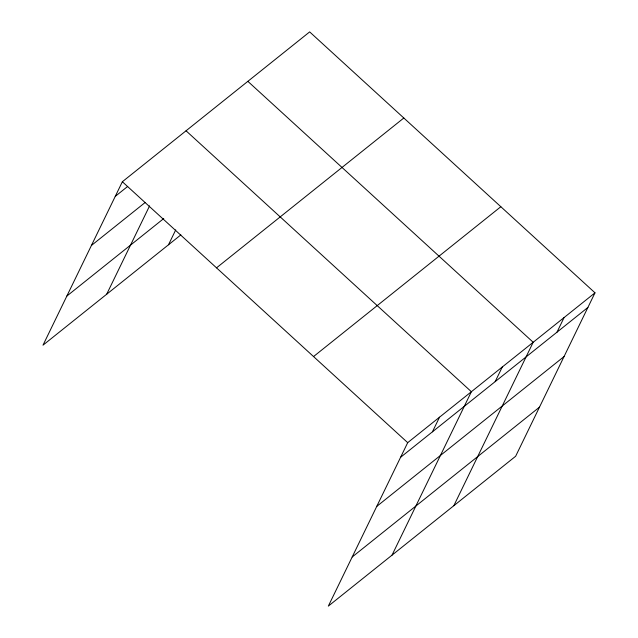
<?xml version="1.0" encoding="UTF-8"?>
<svg xmlns="http://www.w3.org/2000/svg" width="638" height="638" viewBox="0 0 638 638"><rect width="100%" height="100%" fill="white"/><g stroke="black" fill="none" stroke-linecap="round" stroke-linejoin="round"><path stroke-width="0.96" d="M594.999 292.826L407.698 442.66L328.339 606.1L515.64 456.258L594.999 292.826L309.661 31.9L122.36 181.742L43.001 345.174L180.857 234.896M106.682 294.23L149.587 205.875M168.496 244.785L175.729 229.879M432.428 431.83L439.534 417.188M392.019 555.156L471.378 391.716L186.049 130.798M495.176 381.636L502.281 366.994M453.825 505.711L533.185 342.271L247.855 81.345M556.982 332.183L564.096 317.549M115.255 196.376L127.68 186.44M91.409 245.478L145.001 202.613M66.846 296.072L163.751 218.547M216.521 267.848L403.822 118.006M313.537 356.562L500.838 206.72M400.584 457.302L587.885 307.46M376.747 506.405L564.048 356.562M352.176 556.998L539.477 407.156M122.36 181.742L407.698 442.66"/></g></svg>
